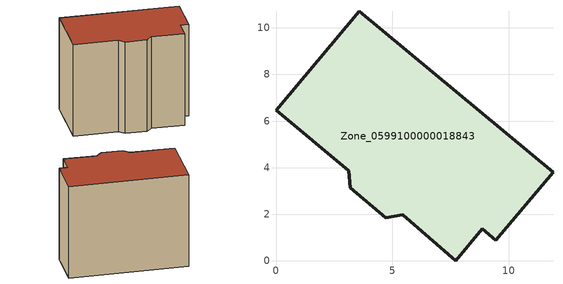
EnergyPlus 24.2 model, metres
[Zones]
Zone_0599100000018843
 floor ground (C_G): 11.9,3.8 9.44,0.87 8.85,1.37 7.71,0 5.44,1.97 4.71,1.85 3.19,3.14 3.13,3.86 0,6.46 3.57,10.71 z0
 wall outside (C_F): 4.71,1.85 5.44,1.97 7.71,0 8.85,1.37 9.44,0.87 11.9,3.8 3.57,10.71 0,6.46 3.13,3.86 3.19,3.14 4.71,1.85 z0:8.92
 roof outside (C_R): 11.9,3.8 3.57,10.71 0,6.46 3.13,3.86 3.19,3.14 4.71,1.85 5.44,1.97 7.71,0 8.85,1.37 9.44,0.87 z8.92
[BUILDING]
Pand.0599100000018843: North Axis=0; Terrain=City; Loads Convergence Tolerance Value=0.04; Temperature Convergence Tolerance Value=0.4; Solar Distribution=FullExterior; Maximum Number of Warmup Days=25; Minimum Number of Warmup Days=1
[Site:Location]
Rotterdam.The.Hague.AP_ZH_NLD Design_Conditions: Latitude=51.96; Longitude=4.45; Time Zone=1; Elevation=-4.5
[SITE:GROUNDTEMPERATURE:BUILDINGSURFACE]
18, 18, 18, 18, 18, 18, 18, 18, 18, 18, 18, 18
[MATERIAL] Thermal Absorptance=0.9; Solar Absorptance=0.7; Visible Absorptance=0.7
Name | Roughness | Thickness | Conductivity | Density | Specific Heat
G.TI.1946 | MediumSmooth | 0.15 | 1 | 540 | 1210
F.TI.1946 | Rough | 0.3 | 0.857143 | 1920 | 840
R.TI.1946 | MediumRough | 0.2 | 0.1 | 1500 | 1000
[CONSTRUCTION]
C_G: G.TI.1946
C_F: F.TI.1946
C_R: R.TI.1946
[ZONE]
Zone_0599100000018843: Type=1; Multiplier=1; Ceiling Height=Autocalculate; Volume=Autocalculate; Floor Area=autocalculate; Part of Total Floor Area=Yes
[ZONEINFILTRATION:DESIGNFLOWRATE]
Infil_Zone_0599100000018843: Zone or ZoneList or Space or SpaceList=Zone_0599100000018843; Schedule=AlwaysOn; Design Flow Rate Calculation Method=Flow/Area; Flow Rate per Floor Area=0.003; Constant Term Coefficient=1; Temperature Term Coefficient=0; Velocity Term Coefficient=0; Velocity Squared Term Coefficient=0
[HVACTEMPLATE:ZONE:IDEALLOADSAIRSYSTEM]
Zone_0599100000018843: Maximum Heating Supply Air Temperature=50; Minimum Cooling Supply Air Temperature=13; Maximum Heating Supply Air Humidity Ratio=0.0156; Minimum Cooling Supply Air Humidity Ratio=0.0077; Heating Limit=NoLimit; Cooling Limit=NoLimit; Dehumidification Control Type=ConstantSensibleHeatRatio; Cooling Sensible Heat Ratio=0.7; Dehumidification Setpoint=60; Humidification Control Type=None; Humidification Setpoint=30; Outdoor Air Method=None; Outdoor Air Flow Rate per Person=0.00944; Outdoor Air Flow Rate per Zone Floor Area=0; Outdoor Air Flow Rate per Zone=0; Demand Controlled Ventilation Type=None; Outdoor Air Economizer Type=NoEconomizer; Heat Recovery Type=None; Sensible Heat Recovery Effectiveness=0.7; Latent Heat Recovery Effectiveness=0.65
[ZONECONTROL:THERMOSTAT]
ThermostatControl_Zone_0599100000018843: Zone or ZoneList=Zone_0599100000018843; Control Type Schedule=DualSetpointControlType; Control 1=Thermostat_Zone_0599100000018843; Temperature Difference Between Cutout And Setpoint=0
[THERMOSTATSETPOINT:DUALSETPOINT]
Thermostat_Zone_0599100000018843: Heating Setpoint Temperature Schedule=HeatingSetpoint_Zone_0599100000018843; Cooling Setpoint Temperature Schedule=CoolingSetpoint_Zone_0599100000018843
[SCHEDULE:COMPACT]
HeatingSetpoint_Zone_0599100000018843: Through: 12/31, For: AllDays, Until: 24:00, 21
CoolingSetpoint_Zone_0599100000018843: Through: 12/31, For: AllDays, Until: 24:00, 24
DualSetpointControlType: Through: 12/31, For: AllDays, Until: 24:00, 4
AlwaysOn: Through: 12/31, For: AllDays, Until: 24:00, 1
